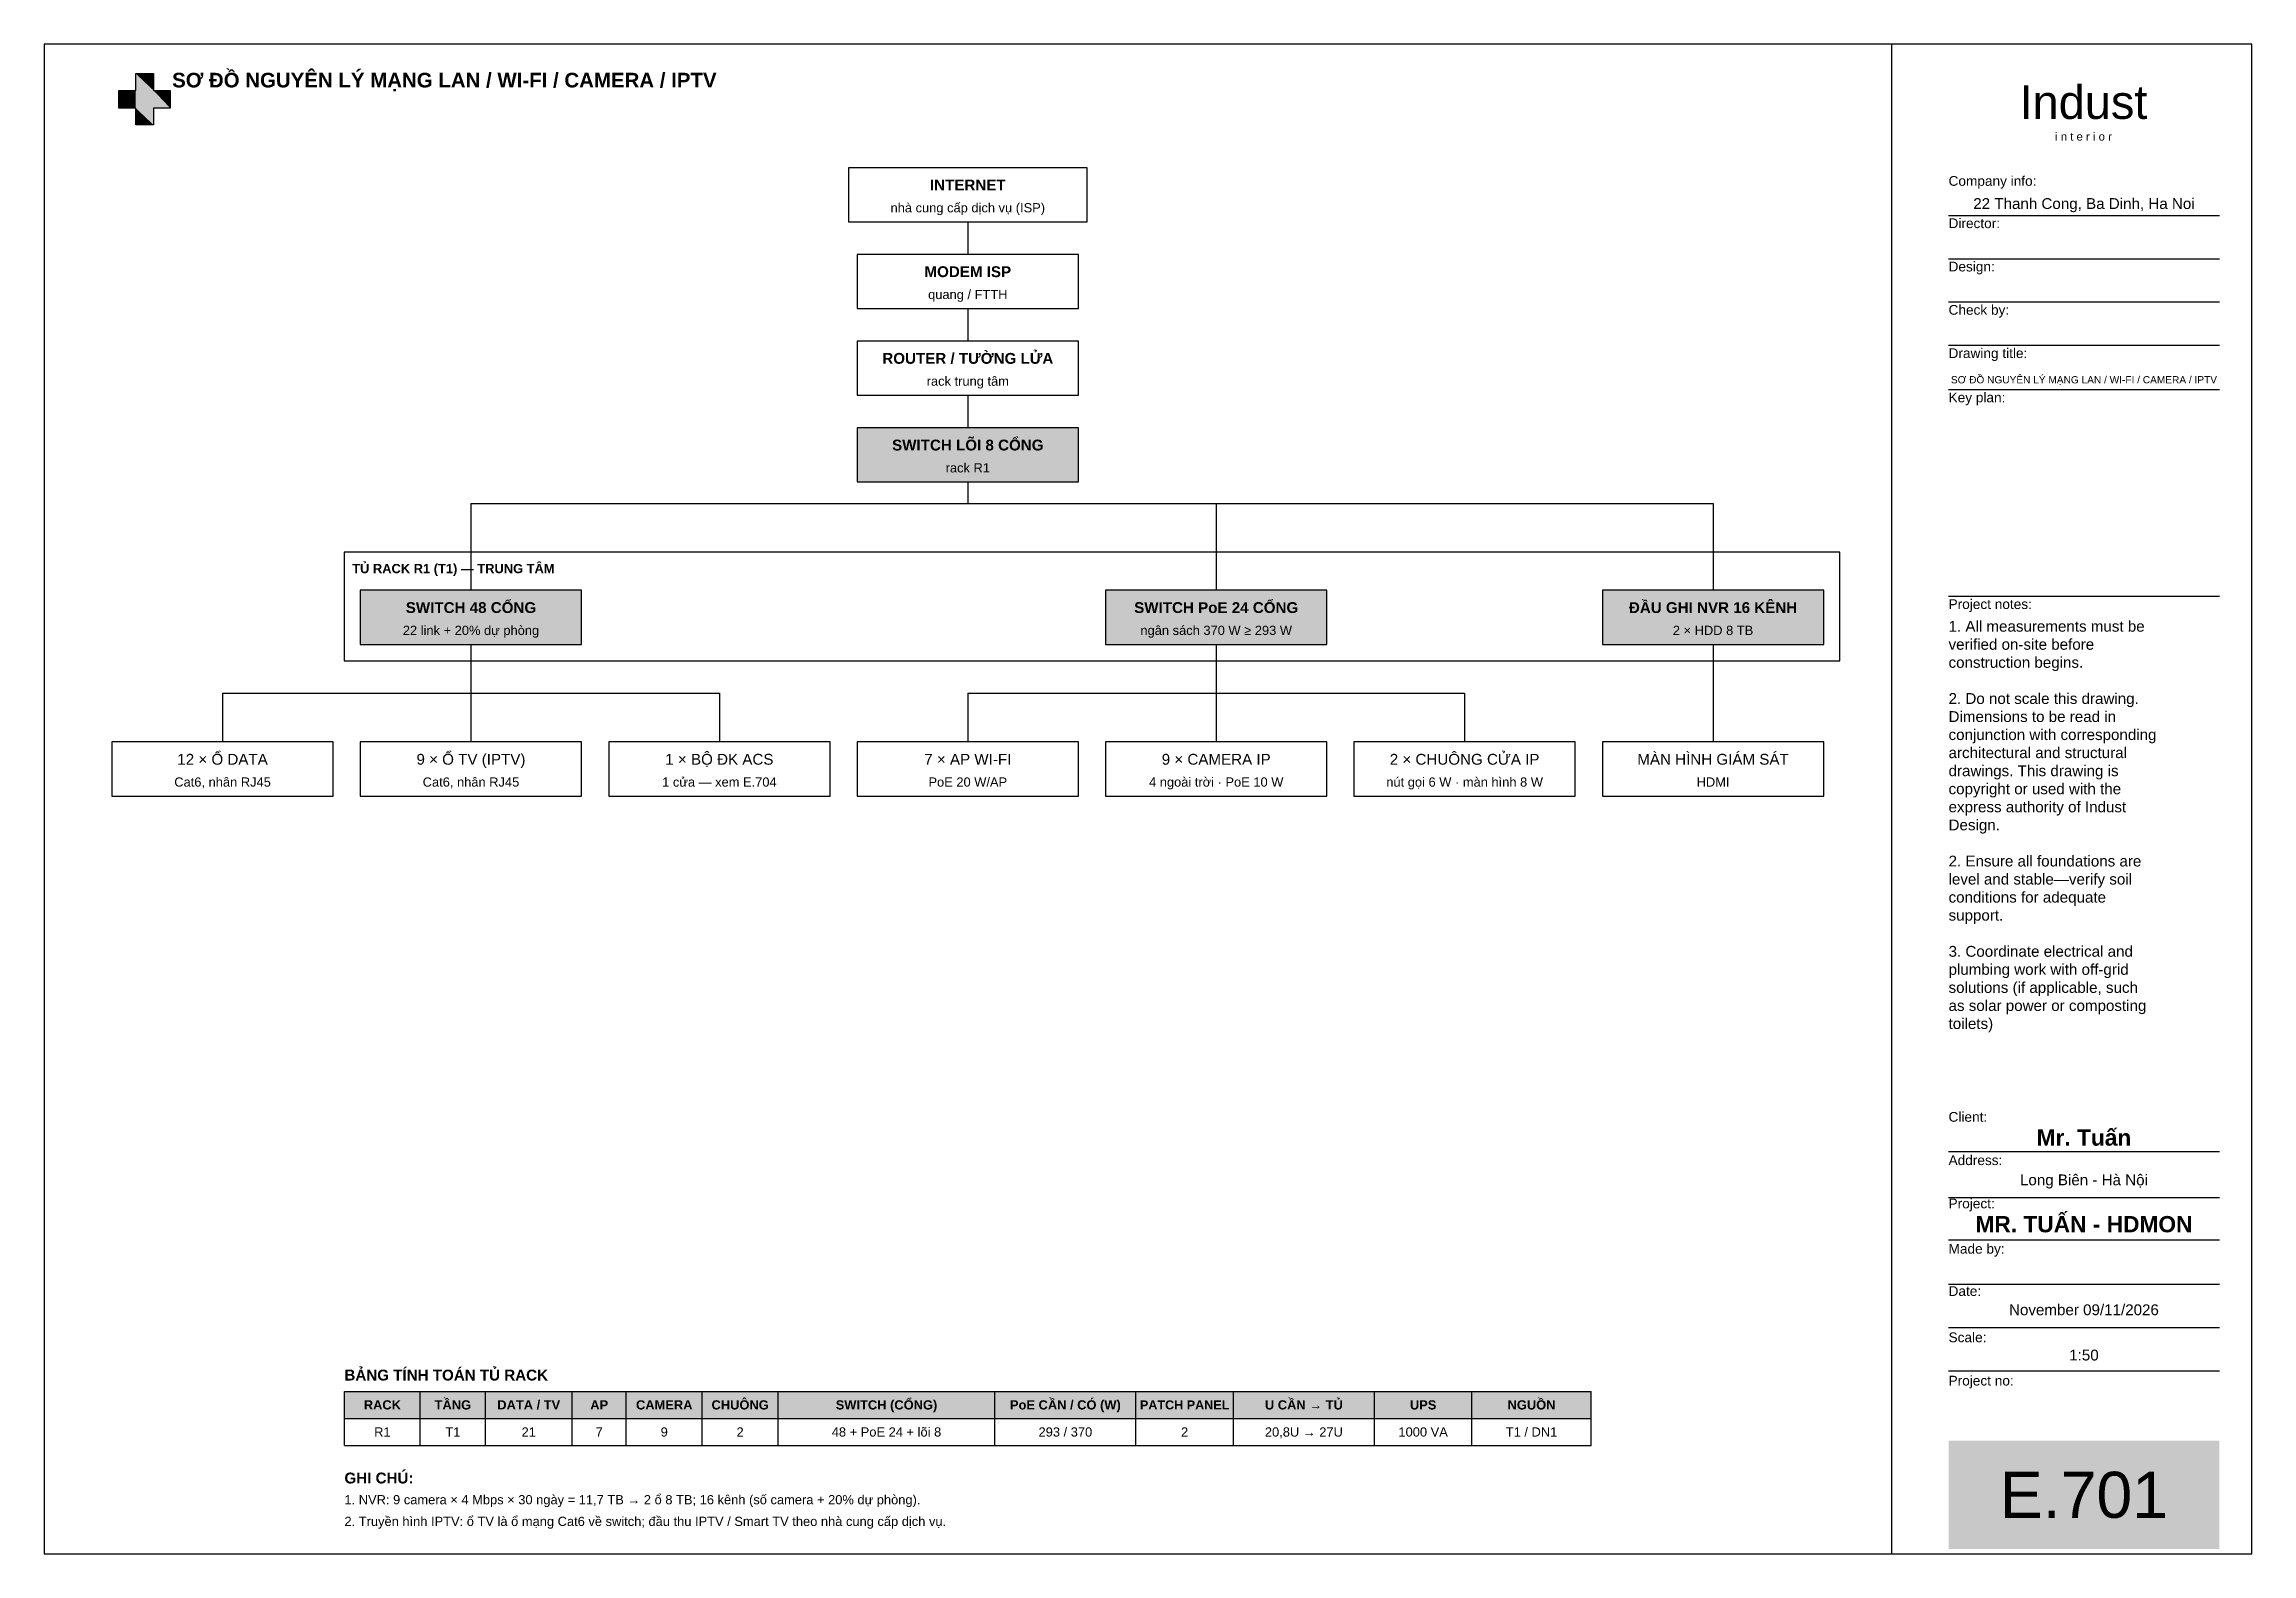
# Model space of a CAD drawing. Extents: x 10 to 417, y 6 to 285.
import ezdxf
from ezdxf.enums import TextEntityAlignment as Align

# ---------------------------------------------------------------- set-up
doc = ezdxf.new("R2010")
doc.units = 0
for name, color, linetype in [('IND-KHUNG', 254, 'CONTINUOUS'), ('IND-KT-GIATRI', 250, 'CONTINUOUS'), ('IND-KT-NET', 8, 'CONTINUOUS'), ('IND-KT-NHAN', 253, 'CONTINUOUS'), ('IND-KT-NOIBAT', 40, 'CONTINUOUS'), ('IND-KT-SOBV', 8, 'CONTINUOUS'), ('IND-KT-SOBV-CHU', 255, 'CONTINUOUS'), ('IND-SLD-CHU', 20, 'CONTINUOUS'), ('IND-SLD-NET', 154, 'CONTINUOUS'), ('IND-SLD-O', 254, 'CONTINUOUS'), ('IND-TIEUDE', 7, 'CONTINUOUS'), ('IND-TIEUDE-ICON', 132, 'CONTINUOUS')]:
    doc.layers.add(name, color=color, linetype=linetype)
doc.styles.add('IND-ARIAL', font='arial.ttf')
doc.styles.add('IND-ARIAL-DAM', font='arialbd.ttf')

# ---------------------------------------------------------------- blocks, each defined once
blk = doc.blocks.new('IND_KHUNG_TEN_GIATRI')
at = {"layer": 'IND-KT-GIATRI', "style": 'IND-ARIAL'}
for tag, height, p in [('CONG_TY', 2, (386.12, 254.498)), ('GIAM_DOC', 2, (386.12, 246.505)), ('THIET_KE', 2, (386.12, 238.512)), ('KIEM_TRA', 2, (386.12, 230.519)), ('TEN_BAN_VE', 1.336, (386.12, 222.312)), ('DIA_CHI', 2, (386.12, 74.29)), ('NGUOI_VE', 2, (386.12, 57.214)), ('NGAY', 2, (386.12, 50.311)), ('TY_LE', 2, (386.12, 41.955)), ('SO_DU_AN', 2, (386.12, 32.872))]:
    blk.add_attdef(tag, text='', height=height, dxfattribs=at).set_placement(p, align=Align.CENTER)
at = {"layer": 'IND-KT-NOIBAT', "style": 'IND-ARIAL-DAM'}
for tag, p in [('CHU_DAU_TU', (386.12, 81.602)), ('DU_AN', (386.12, 65.616))]:
    blk.add_attdef(tag, text='', height=3, dxfattribs=at).set_placement(p, align=Align.CENTER)
at = {"layer": 'IND-KT-SOBV-CHU', "style": 'IND-ARIAL'}
blk.add_attdef('SO_BAN_VE', text='', height=8.5, dxfattribs=at).set_placement((386.12, 12.909), align=Align.CENTER)

msp = doc.modelspace()

# ---------------------------------------------------------------- linework, layer by layer
at = {"layer": 'IND-KHUNG'}
for p, q in [((417.093, 284.927), (9.81, 284.927)), ((9.81, 284.927), (9.81, 6.259)), ((350.606, 284.927), (350.606, 6.259)), ((417.093, 6.259), (417.093, 284.927)), ((9.81, 6.259), (417.093, 6.259))]:
    msp.add_line(p, q, dxfattribs=at)
at = {"layer": 'IND-KT-NET'}
for p, q in [((361.142, 253.318), (411.099, 253.318)), ((361.142, 245.325), (411.099, 245.325)), ((361.142, 237.332), (411.099, 237.332)), ((361.142, 229.339), (411.099, 229.339)), ((361.142, 221.164), (411.099, 221.164)), ((341.106, 191.124), (65.138, 191.124)), ((65.138, 191.124), (65.138, 171.124)), ((341.106, 171.124), (341.106, 191.124)), ((361.142, 183.015), (411.099, 183.015)), ((65.138, 171.124), (341.106, 171.124)), ((361.142, 80.558), (411.099, 80.558)), ((361.142, 72.02), (411.099, 72.02)), ((361.142, 64.209), (411.099, 64.209)), ((361.142, 56.034), (411.099, 56.034)), ((361.142, 48.041), (411.099, 48.041)), ((361.142, 40.048), (411.099, 40.048))]:
    msp.add_line(p, q, dxfattribs=at)
at = {"layer": 'IND-KT-SOBV'}
msp.add_solid([(361.142, 7.167), (411.099, 7.167), (361.142, 27.15), (411.099, 27.15)], dxfattribs=at)
at = {"layer": 'IND-SLD-NET'}
for p, q in [((202.208, 262.124), (158.208, 262.124)), ((158.208, 262.124), (158.208, 252.124)), ((202.208, 252.124), (202.208, 262.124)), ((158.208, 252.124), (202.208, 252.124)), ((180.208, 252.124), (180.208, 249.124)), ((180.208, 249.124), (180.208, 246.124)), ((200.622, 246.124), (159.794, 246.124)), ((159.794, 246.124), (159.794, 236.124)), ((200.622, 236.124), (200.622, 246.124)), ((159.794, 236.124), (200.622, 236.124)), ((180.208, 236.124), (180.208, 233.124)), ((180.208, 233.124), (180.208, 230.124)), ((200.622, 230.124), (159.794, 230.124)), ((159.794, 230.124), (159.794, 220.124)), ((200.622, 220.124), (200.622, 230.124)), ((159.794, 220.124), (200.622, 220.124)), ((180.208, 220.124), (180.208, 217.124)), ((180.208, 217.124), (180.208, 214.124)), ((200.622, 214.124), (159.794, 214.124)), ((159.794, 214.124), (159.794, 204.124)), ((200.622, 204.124), (200.622, 214.124)), ((159.794, 204.124), (200.622, 204.124)), ((180.208, 204.124), (180.208, 200.124)), ((88.552, 200.124), (317.692, 200.124)), ((88.552, 200.124), (88.552, 184.124)), ((226.036, 200.124), (226.036, 184.124)), ((317.692, 200.124), (317.692, 184.124)), ((108.966, 184.124), (68.138, 184.124)), ((68.138, 184.124), (68.138, 174.124)), ((108.966, 174.124), (108.966, 184.124)), ((246.45, 184.124), (205.622, 184.124)), ((205.622, 184.124), (205.622, 174.124)), ((246.45, 174.124), (246.45, 184.124)), ((338.106, 184.124), (297.278, 184.124)), ((297.278, 184.124), (297.278, 174.124)), ((338.106, 174.124), (338.106, 184.124)), ((68.138, 174.124), (108.966, 174.124)), ((88.552, 174.124), (88.552, 165.124)), ((205.622, 174.124), (246.45, 174.124)), ((226.036, 174.124), (226.036, 165.124)), ((297.278, 174.124), (338.106, 174.124)), ((317.692, 174.124), (317.692, 165.124)), ((42.724, 165.124), (134.38, 165.124)), ((42.724, 165.124), (42.724, 156.124)), ((88.552, 165.124), (88.552, 156.124)), ((134.38, 165.124), (134.38, 156.124)), ((180.208, 165.124), (271.864, 165.124)), ((180.208, 165.124), (180.208, 156.124)), ((226.036, 165.124), (226.036, 156.124)), ((271.864, 165.124), (271.864, 156.124)), ((317.692, 165.124), (317.692, 156.124)), ((63.138, 156.124), (22.31, 156.124)), ((22.31, 156.124), (22.31, 146.124)), ((63.138, 146.124), (63.138, 156.124)), ((108.966, 156.124), (68.138, 156.124)), ((68.138, 156.124), (68.138, 146.124)), ((108.966, 146.124), (108.966, 156.124)), ((154.794, 156.124), (113.966, 156.124)), ((113.966, 156.124), (113.966, 146.124)), ((154.794, 146.124), (154.794, 156.124)), ((200.622, 156.124), (159.794, 156.124)), ((159.794, 156.124), (159.794, 146.124)), ((200.622, 146.124), (200.622, 156.124)), ((246.45, 156.124), (205.622, 156.124)), ((205.622, 156.124), (205.622, 146.124)), ((246.45, 146.124), (246.45, 156.124)), ((292.278, 156.124), (251.45, 156.124)), ((251.45, 156.124), (251.45, 146.124)), ((292.278, 146.124), (292.278, 156.124)), ((338.106, 156.124), (297.278, 156.124)), ((297.278, 156.124), (297.278, 146.124)), ((338.106, 146.124), (338.106, 156.124)), ((22.31, 146.124), (63.138, 146.124)), ((68.138, 146.124), (108.966, 146.124)), ((113.966, 146.124), (154.794, 146.124)), ((159.794, 146.124), (200.622, 146.124)), ((205.622, 146.124), (246.45, 146.124)), ((251.45, 146.124), (292.278, 146.124)), ((297.278, 146.124), (338.106, 146.124)), ((65.208, 36.259), (295.208, 36.259)), ((65.208, 26.259), (65.208, 36.259)), ((79.208, 26.259), (79.208, 36.259)), ((91.208, 26.259), (91.208, 36.259)), ((107.208, 26.259), (107.208, 36.259)), ((117.208, 26.259), (117.208, 36.259)), ((131.208, 26.259), (131.208, 36.259)), ((145.208, 26.259), (145.208, 36.259)), ((185.208, 26.259), (185.208, 36.259)), ((211.208, 26.259), (211.208, 36.259)), ((229.208, 26.259), (229.208, 36.259)), ((255.208, 26.259), (255.208, 36.259)), ((273.208, 26.259), (273.208, 36.259)), ((295.208, 26.259), (295.208, 36.259)), ((65.208, 31.259), (295.208, 31.259)), ((65.208, 26.259), (295.208, 26.259))]:
    msp.add_line(p, q, dxfattribs=at)
at = {"layer": 'IND-SLD-O'}
for points in [[(159.794, 204.124), (200.622, 204.124), (159.794, 214.124), (200.622, 214.124)], [(68.138, 174.124), (108.966, 174.124), (68.138, 184.124), (108.966, 184.124)], [(205.622, 174.124), (246.45, 174.124), (205.622, 184.124), (246.45, 184.124)], [(297.278, 174.124), (338.106, 174.124), (297.278, 184.124), (338.106, 184.124)], [(65.208, 31.259), (295.208, 31.259), (65.208, 36.259), (295.208, 36.259)]]:
    msp.add_solid(points, dxfattribs=at)
at = {"layer": 'IND-TIEUDE'}
for p, q in [((26.704, 279.477), (29.974, 279.477)), ((26.704, 276.389), (26.704, 279.477)), ((29.974, 279.477), (29.974, 276.389)), ((23.616, 273.119), (23.616, 276.389)), ((23.616, 276.389), (26.704, 276.389)), ((26.704, 273.119), (23.616, 273.119)), ((26.704, 270.031), (26.704, 273.119)), ((29.974, 276.389), (33.062, 276.389)), ((33.062, 273.119), (29.974, 273.119)), ((29.974, 273.119), (29.974, 270.031)), ((33.062, 276.389), (33.062, 273.119)), ((29.974, 270.031), (26.704, 270.031))]:
    msp.add_line(p, q, dxfattribs=at)
at = {"layer": 'IND-TIEUDE-ICON'}
for points in [[(26.704, 279.477), (26.704, 276.389), (29.974, 270.031)], [(26.704, 279.477), (29.974, 270.031), (29.974, 273.119)], [(26.704, 279.477), (29.974, 273.119), (33.062, 273.119)], [(26.704, 279.477), (33.062, 273.119), (29.974, 276.389)], [(29.974, 276.389), (29.974, 279.477), (26.704, 279.477)], [(26.704, 276.389), (23.616, 276.389), (23.616, 273.119)], [(26.704, 276.389), (23.616, 273.119), (26.704, 273.119)], [(26.704, 276.389), (26.704, 273.119), (29.974, 270.031)], [(26.704, 273.119), (26.704, 270.031), (29.974, 270.031)], [(33.062, 273.119), (33.062, 276.389), (29.974, 276.389)]]:
    msp.add_solid(points, dxfattribs=at)

# ---------------------------------------------------------------- block references
at = {"layer": 'IND-SLD-NET'}
msp.add_blockref('IND_KHUNG_TEN_GIATRI', (0, 0), dxfattribs=at).add_auto_attribs({'CONG_TY': '22 Thanh Cong, Ba Dinh, Ha Noi', 'TEN_BAN_VE': 'SƠ ĐỒ NGUYÊN LÝ MẠNG LAN / WI-FI / CAMERA / IPTV', 'CHU_DAU_TU': 'Mr. Tuấn', 'DIA_CHI': 'Long Biên - Hà Nội', 'DU_AN': 'MR. TUẤN - HDMON', 'NGAY': 'November 09/11/2026', 'TY_LE': '1:50', 'SO_BAN_VE': 'E.701'})

# ---------------------------------------------------------------- texts
at = {"layer": 'IND-KT-GIATRI', "style": 'IND-ARIAL'}
for s, p in [('verified on-site before', (361.142, 173.14)), ('1. All measurements must be', (361.142, 176.474)), ('construction begins.', (361.142, 169.807)), ('2. Do not scale this drawing.', (361.142, 163.14)), ('Dimensions to be read in', (361.142, 159.807)), ('conjunction with corresponding', (361.142, 156.474)), ('architectural and structural', (361.142, 153.14)), ('drawings. This drawing is', (361.142, 149.807)), ('copyright or used with the', (361.142, 146.474)), ('express authority of Indust', (361.142, 143.14)), ('Design.', (361.142, 139.807)), ('2. Ensure all foundations are', (361.142, 133.14)), ('level and stable—verify soil', (361.142, 129.807)), ('conditions for adequate', (361.142, 126.474)), ('support.', (361.142, 123.14)), ('3. Coordinate electrical and', (361.142, 116.474)), ('plumbing work with off-grid', (361.142, 113.14)), ('solutions (if applicable, such', (361.142, 109.807)), ('as solar power or composting', (361.142, 106.474)), ('toilets)', (361.142, 103.14))]:
    msp.add_text(s, height=2, dxfattribs=at).set_placement(p)
at = {"layer": 'IND-KT-NHAN', "style": 'IND-ARIAL'}
for s, p in [('Company info:', (361.142, 259.676)), ('Director:', (361.142, 251.865)), ('Design:', (361.142, 243.872)), ('Check by:', (361.142, 235.879)), ('Drawing title:', (361.142, 227.885)), ('Key plan:', (361.142, 219.711)), ('Project notes:', (361.142, 181.562)), ('Client:', (361.142, 86.917)), ('Address:', (361.142, 78.924)), ('Project:', (361.142, 70.93)), ('Made by:', (361.142, 62.574)), ('Date:', (361.142, 54.763)), ('Scale:', (361.142, 46.225)), ('Project no:', (361.142, 38.231))]:
    msp.add_text(s, height=1.8, dxfattribs=at).set_placement(p, align=Align.MIDDLE_LEFT)
at = {"layer": 'IND-SLD-CHU', "style": 'IND-ARIAL'}
for s, p in [('nhà cung cấp dịch vụ (ISP)', (180.208, 254.724)), ('quang / FTTH', (180.208, 238.724)), ('rack trung tâm', (180.208, 222.724)), ('rack R1', (180.208, 206.724)), ('22 link + 20% dự phòng', (88.552, 176.724)), ('ngân sách 370 W ≥ 293 W', (226.036, 176.724)), ('2 × HDD 8 TB', (317.692, 176.724)), ('Cat6, nhân RJ45', (42.724, 148.724)), ('Cat6, nhân RJ45', (88.552, 148.724)), ('1 cửa — xem E.704', (134.38, 148.724)), ('PoE 20 W/AP', (180.208, 148.724)), ('4 ngoài trời · PoE 10 W', (226.036, 148.724)), ('nút gọi 6 W · màn hình 8 W', (271.864, 148.724)), ('HDMI', (317.692, 148.724)), ('R1', (72.208, 28.759)), ('T1', (85.208, 28.759)), ('21', (99.208, 28.759)), ('7', (112.208, 28.759)), ('9', (124.208, 28.759)), ('2', (138.208, 28.759)), ('48 + PoE 24 + lõi 8', (165.208, 28.759)), ('293 / 370', (198.208, 28.759)), ('2', (220.208, 28.759)), ('20,8U → 27U', (242.208, 28.759)), ('1000 VA', (264.208, 28.759)), ('T1 / DN1', (284.208, 28.759))]:
    msp.add_text(s, height=1.7, dxfattribs=at).set_placement(p, align=Align.MIDDLE_CENTER)
for s, p in [('1. NVR: 9 camera × 4 Mbps × 30 ngày = 11,7 TB → 2 ổ 8 TB; 16 kênh (số camera + 20% dự phòng).', (65.208, 16.259)), ('2. Truyền hình IPTV: ổ TV là ổ mạng Cat6 về switch; đầu thu IPTV / Smart TV theo nhà cung cấp dịch vụ.', (65.208, 12.259))]:
    msp.add_text(s, height=1.7, dxfattribs=at).set_placement(p, align=Align.MIDDLE_LEFT)
at = {"layer": 'IND-TIEUDE', "style": 'IND-ARIAL-DAM'}
msp.add_text('SƠ ĐỒ NGUYÊN LÝ MẠNG LAN / WI-FI / CAMERA / IPTV', height=2.7, dxfattribs=at).set_placement((33.426, 276.934))
at = {"layer": 'IND-TIEUDE', "style": 'IND-ARIAL'}
for s, height, p in [('Indust', 6.2, (386.029, 271.121)), ('i n t e r i o r', 1.5, (386.029, 267.124))]:
    msp.add_text(s, height=height, dxfattribs=at).set_placement(p, align=Align.CENTER)
at = {"layer": 'IND-TIEUDE'}
for s, height, style, p in [('INTERNET', 2, 'IND-ARIAL-DAM', (180.208, 258.924)), ('MODEM ISP', 2, 'IND-ARIAL-DAM', (180.208, 242.924)), ('ROUTER / TƯỜNG LỬA', 2, 'IND-ARIAL-DAM', (180.208, 226.924)), ('SWITCH LÕI 8 CỔNG', 2, 'IND-ARIAL-DAM', (180.208, 210.924)), ('SWITCH 48 CỔNG', 2, 'IND-ARIAL-DAM', (88.552, 180.924)), ('SWITCH PoE 24 CỔNG', 2, 'IND-ARIAL-DAM', (226.036, 180.924)), ('ĐẦU GHI NVR 16 KÊNH', 2, 'IND-ARIAL-DAM', (317.692, 180.924)), ('12 × Ổ DATA', 2, 'IND-ARIAL', (42.724, 152.924)), ('9 × Ổ TV (IPTV)', 2, 'IND-ARIAL', (88.552, 152.924)), ('1 × BỘ ĐK ACS', 2, 'IND-ARIAL', (134.38, 152.924)), ('7 × AP WI-FI', 2, 'IND-ARIAL', (180.208, 152.924)), ('9 × CAMERA IP', 2, 'IND-ARIAL', (226.036, 152.924)), ('2 × CHUÔNG CỬA IP', 2, 'IND-ARIAL', (271.864, 152.924)), ('MÀN HÌNH GIÁM SÁT', 2, 'IND-ARIAL', (317.692, 152.924)), ('RACK', 1.7, 'IND-ARIAL-DAM', (72.208, 33.759)), ('TẦNG', 1.7, 'IND-ARIAL-DAM', (85.208, 33.759)), ('DATA / TV', 1.7, 'IND-ARIAL-DAM', (99.208, 33.759)), ('AP', 1.7, 'IND-ARIAL-DAM', (112.208, 33.759)), ('CAMERA', 1.7, 'IND-ARIAL-DAM', (124.208, 33.759)), ('CHUÔNG', 1.7, 'IND-ARIAL-DAM', (138.208, 33.759)), ('SWITCH (CỔNG)', 1.7, 'IND-ARIAL-DAM', (165.208, 33.759)), ('PoE CẦN / CÓ (W)', 1.7, 'IND-ARIAL-DAM', (198.208, 33.759)), ('PATCH PANEL', 1.661, 'IND-ARIAL-DAM', (220.208, 33.759)), ('U CẦN → TỦ', 1.7, 'IND-ARIAL-DAM', (242.208, 33.759)), ('UPS', 1.7, 'IND-ARIAL-DAM', (264.208, 33.759)), ('NGUỒN', 1.7, 'IND-ARIAL-DAM', (284.208, 33.759))]:
    msp.add_text(s, height=height, dxfattribs=dict(at, style=style)).set_placement(p, align=Align.MIDDLE_CENTER)
at = {"layer": 'IND-TIEUDE', "style": 'IND-ARIAL-DAM'}
for s, height, p in [('TỦ RACK R1 (T1) — TRUNG TÂM', 1.7, (66.638, 188.124)), ('BẢNG TÍNH TOÁN TỦ RACK', 2, (65.208, 39.259)), ('GHI CHÚ:', 2, (65.208, 20.259))]:
    msp.add_text(s, height=height, dxfattribs=at).set_placement(p, align=Align.MIDDLE_LEFT)

doc.saveas('drawing.dxf')
